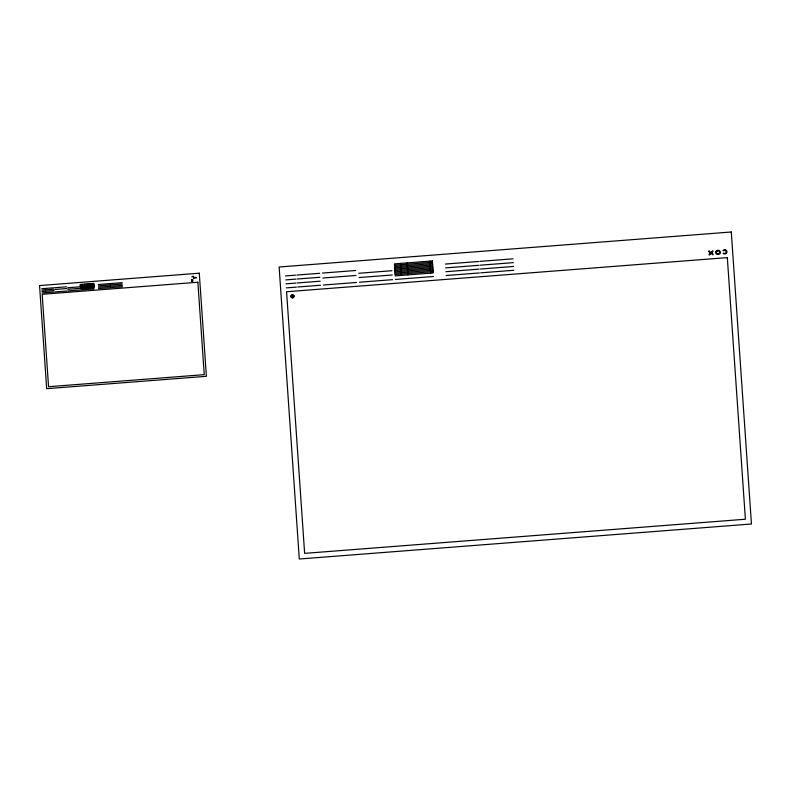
<?xml version="1.0" encoding="UTF-8"?>
<svg xmlns="http://www.w3.org/2000/svg" width="791" height="791" viewBox="0 0 791 791"><rect width="100%" height="100%" fill="white"/><g stroke="black" fill="none" stroke-linecap="round" stroke-linejoin="round"><path stroke-width="1.19" d="M194.626 278.036L194.893 277.275L195.466 277.503M192.875 276.286L193.429 276.237M80.316 284.928L93.714 283.89M192.885 276.366L193.558 277.097M80.346 285.393L93.743 284.355M41.794 288.715L45.354 288.438M45.819 288.399L53.857 287.776M54.866 287.706L66.592 286.797M80.375 285.867L93.783 284.829M98.282 284.523L109.998 283.613M110.463 283.574L122.18 282.664M80.415 286.332L93.813 285.294M67.67 287.776L79.407 286.866M80.445 286.807L93.842 285.769M196.494 278.007L196.455 277.522M41.893 290.119L45.453 289.842M45.918 289.803L53.956 289.18M80.474 287.271L93.872 286.233M98.371 285.867L110.087 284.958M110.562 284.928L122.279 284.018M54.984 289.447L66.711 288.547M80.514 287.746L93.911 286.708M80.544 288.211L93.941 287.173M67.779 289.288L79.505 288.379M41.982 291.503L45.542 291.226M46.016 291.197L54.055 290.574M98.47 287.212L110.186 286.312M110.651 286.273L122.368 285.363M394.531 265.203L432.469 262.266M42.081 292.937L45.641 292.66M46.115 292.63L54.154 292.008M55.162 291.928L66.889 291.019M67.897 290.94L79.624 290.03M80.633 289.951L94.06 288.913M98.559 288.567L110.275 287.657M110.75 287.617L122.467 286.718M394.63 266.537L432.558 263.601M285.482 275.94L295.557 275.159M296.882 275.06L319.633 273.291M322.491 273.073L355.693 270.502M394.719 267.872L432.647 264.936M445.392 264.056L478.565 261.495M479.89 261.386L513.062 258.815M394.808 269.197L432.736 266.26M358.748 273.281L391.95 270.71M394.897 270.532L432.835 267.595M285.759 279.915L295.824 279.134M297.159 279.025L319.91 277.265M394.996 271.857L432.924 268.92M445.659 267.882L478.822 265.311M480.157 265.203L513.319 262.642M322.837 278.027L356.029 275.456M395.085 273.192L433.013 270.255M395.174 274.526L433.112 271.59M359.045 277.552L392.247 274.981M286.026 283.84L296.101 283.059M297.426 282.951L320.187 281.191M445.926 271.699L479.089 269.128M480.424 269.029L513.586 266.458M286.302 287.894L296.378 287.123M297.713 287.014L320.464 285.254M323.311 285.037L356.514 282.466M359.371 282.239L392.563 279.668M395.421 279.45L433.448 276.504M446.183 275.515L479.356 272.944M480.681 272.846L513.853 270.275M290.712 296.388L294.143 296.121A1.72 1.562 -6.8 0 0 291.474 294.974A1.72 1.562 -6.8 0 0 291.661 297.673A1.72 1.562 -6.8 0 0 294.143 296.121M194.962 277.374L195.337 278.096M194.279 277.681L194.477 277.661M429.879 261.129L430.709 273.142M407.167 262.889L407.998 274.902M400.533 263.403L401.363 275.416M292.729 296.23L292.838 297.772M292.324 294.697L292.532 297.821M191.986 276.702L192.025 277.206M92.804 283.485L93.091 287.726M84.775 284.107L85.072 288.349M82.432 284.285L82.729 288.527M719.009 250.45A2.314 2.116 -6.8 0 1 720.235 252.902M720.087 253.249A2.314 2.116 -6.8 0 1 718.188 254.475A2.274 2.076 -6.8 0 1 717.397 254.395M717.002 254.297A2.314 2.116 -6.8 0 1 715.776 251.845M715.924 251.498A2.314 2.116 -6.8 0 1 718.633 250.322M719.553 251.746A1.641 1.493 -6.8 0 1 719.157 253.446M718.149 253.862A1.641 1.493 -6.8 0 1 716.844 253.407M716.419 252.497A1.641 1.493 -6.8 0 1 716.933 251.291M717.951 250.876A1.641 1.493 -6.8 0 1 719.246 251.33M718.683 253.743A1.681 1.533 -6.8 0 1 718.139 253.871M716.478 252.972A1.681 1.533 -6.8 0 1 716.349 252.467M717.378 250.935A1.681 1.533 -6.8 0 1 717.931 250.806M725.752 252.962A1.671 1.523 -6.8 0 0 726.286 251.736A1.681 1.533 -6.8 0 0 726.158 251.231M725.278 253.249A1.671 1.523 -6.8 0 1 723.528 253.031L723.122 253.456A2.314 2.116 -6.8 0 0 726.692 252.744M725.841 250.796A1.671 1.523 -6.8 0 0 723.37 250.866L722.925 250.51A2.314 2.116 -6.8 0 1 725.228 249.818M725.614 249.936A2.314 2.116 -6.8 0 1 726.84 252.388M192.332 280.172L192.826 279.965L192.332 280.172M711.643 251.765L711.841 252.458L713.057 251.172L712.572 250.787L711.643 251.765M191.432 279.925L191.768 280.469L191.432 279.925M191.788 280.746L191.531 281.339L191.788 280.746M192.421 280.696L192.757 281.24L192.421 280.696M709.112 251.054L708.687 251.508L710.061 252.586L710.486 252.141L709.112 251.054M710.12 253.377L708.894 254.672L709.379 255.058L710.605 253.763L710.12 253.377M711.89 253.239L711.465 253.693L712.849 254.781L713.274 254.336L711.89 253.239M199.273 273.192L39.55 285.561L46.669 388.678L206.392 376.308L199.273 273.192M731.289 231.99L279.134 267.002L299.295 559.01L751.45 523.998L731.289 231.99M93.684 283.415L80.287 284.453L80.573 288.695L93.971 287.657L93.684 283.415M193.637 278.234L193.498 277.73L193.637 278.205M432.37 260.941L394.442 263.878L395.273 275.891L433.201 272.954L432.37 260.941M197.869 282.239L42.18 294.292L48.558 386.71L204.246 374.657L197.869 282.239M727.325 257.609L286.569 291.741L304.634 553.364L745.389 519.232L727.325 257.609"/></g></svg>
